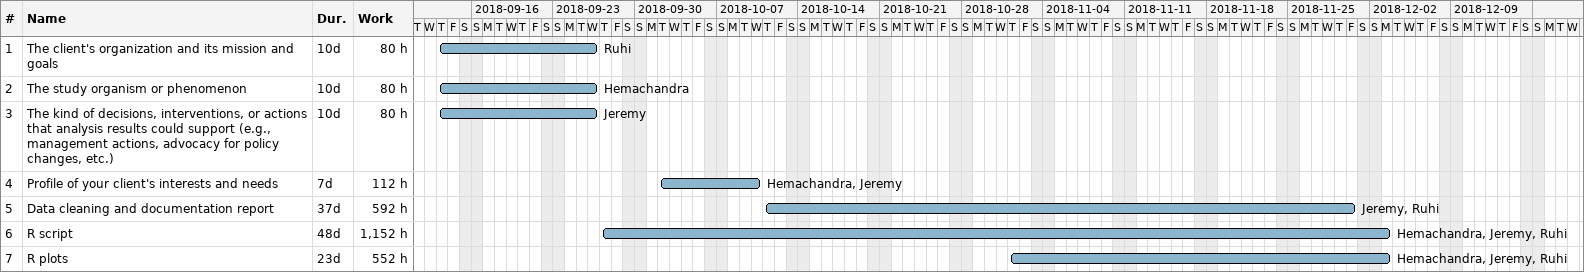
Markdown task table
| ID | Task | Duration | Start | Finish | Resources | Work (h) |
|---|---|---|---|---|---|---|
| 1 | The client's organization and its mission and goals | 10d | 2018-09-13 | 2018-09-26 | Ruhi | 80 |
| 2 | The study organism or phenomenon | 10d | 2018-09-13 | 2018-09-26 | Hemachandra | 80 |
| 3 | The kind of decisions, interventions, or actions that analysis results could support (e.g., management actions, advocacy for policy changes, etc.) | 10d | 2018-09-13 | 2018-09-26 | Jeremy | 80 |
| 4 | Profile of your client's interests and needs | 7d | 2018-10-02 | 2018-10-10 | Hemachandra, Jeremy | 112 |
| 5 | Data cleaning and documentation report | 37d | 2018-10-11 | 2018-11-30 | Jeremy, Ruhi | 592 |
| 6 | R script | 48d | 2018-09-27 | 2018-12-03 | Hemachandra, Jeremy, Ruhi | 1152 |
| 7 | R plots | 23d | 2018-11-01 | 2018-12-03 | Hemachandra, Jeremy, Ruhi | 552 |
